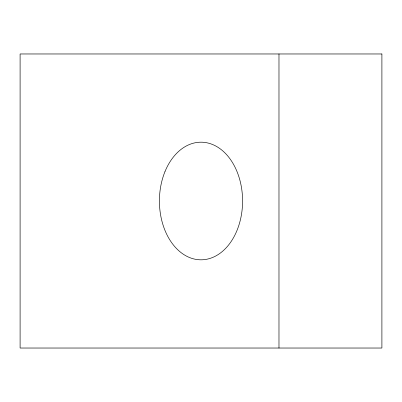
<?xml version="1.0" encoding="UTF-8"?>
<svg xmlns="http://www.w3.org/2000/svg" width="402" height="402" viewBox="0 0 402 402"><rect width="100%" height="100%" fill="white"/><g stroke="black" fill="none" stroke-linecap="round" stroke-linejoin="round"><path stroke-width="0.6" d="M278.978 53.968L278.978 348.031M381.9 53.968L20.1 53.968L20.1 348.031L381.9 348.031L381.9 53.968M164.986 171.594A58.813 41.587 90 0 0 201 259.813A58.813 41.587 90 0 0 237.014 171.594A58.813 41.587 90 0 0 164.986 171.594"/></g></svg>
